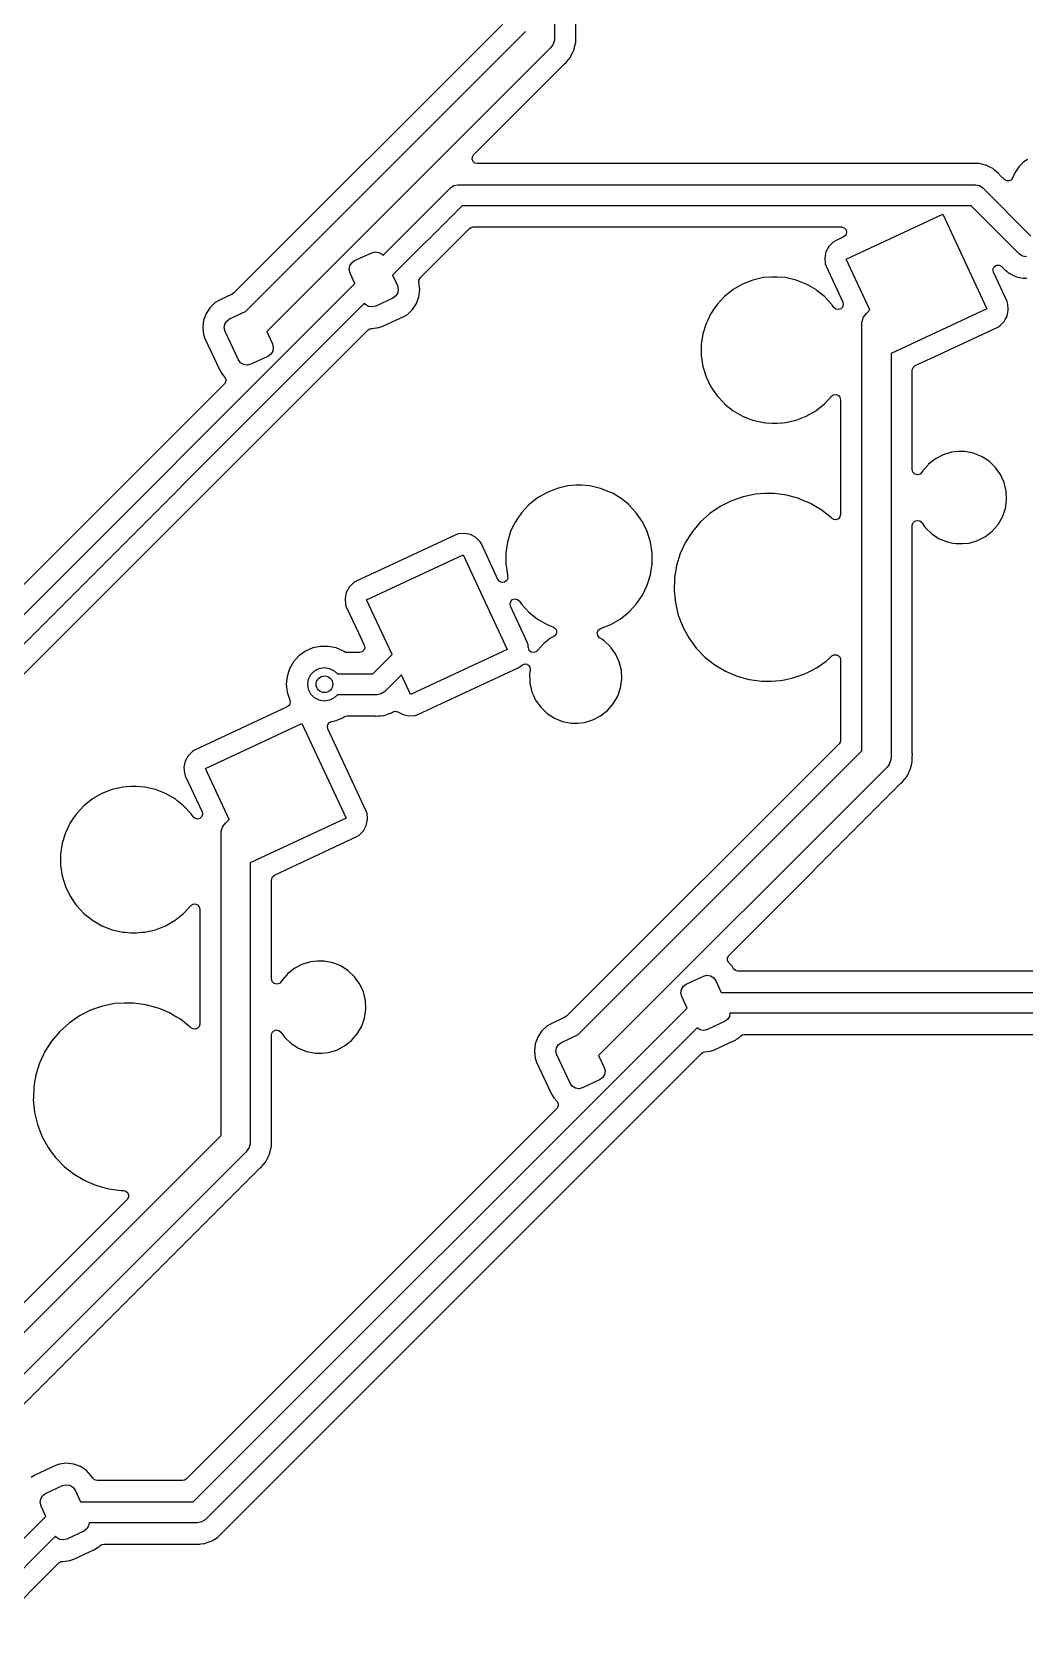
# Model space of a CAD drawing. Extents: x 15 to 269, y -160 to -43.
# Drawn here: x 196.79 to 220.54, y -119.83 to -81.28 of the extents above; entities that cross this region are included whole.
import ezdxf

# ---------------------------------------------------------------- set-up
doc = ezdxf.new("R2010")
doc.units = 0
doc.layers.add('BLACK', color=7, linetype='CONTINUOUS')

msp = doc.modelspace()

# ---------------------------------------------------------------- linework, layer by layer
at = {"layer": 'BLACK', "linetype": 'CONTINUOUS'}
for p, q in [((209.287, -71.7052), (209.287, -81.4133)), ((209.795, -81.3198), (209.795, -79.59)), ((208.042, -81.094), (201.606, -87.53)), ((201.887, -87.9684), (208.587, -81.2683)), ((209.797, -81.3431), (209.795, -81.3198)), ((209.795, -81.423), (209.797, -81.3432)), ((209.797, -81.3432), (209.797, -81.3431)), ((209.797, -81.3432), (209.797, -81.3432)), ((209.184, -81.6607), (202.398, -88.4474)), ((209.214, -81.6197), (209.184, -81.6607)), ((209.245, -81.5798), (209.214, -81.6197)), ((209.247, -81.5729), (209.245, -81.5798)), ((209.251, -81.567), (209.247, -81.5729)), ((209.266, -81.5186), (209.251, -81.567)), ((209.282, -81.4709), (209.266, -81.5186)), ((209.283, -81.4607), (209.282, -81.4709)), ((209.284, -81.4565), (209.283, -81.4607)), ((209.287, -81.4133), (209.284, -81.4493)), ((209.284, -81.4493), (209.284, -81.4565)), ((209.724, -81.7586), (209.747, -81.711)), ((209.747, -81.711), (209.755, -81.689)), ((209.747, -81.711), (209.747, -81.711)), ((209.747, -81.711), (209.747, -81.711)), ((209.755, -81.689), (209.772, -81.6108)), ((209.772, -81.6108), (209.773, -81.6076)), ((209.773, -81.6076), (209.792, -81.5298)), ((209.792, -81.5298), (209.795, -81.5067)), ((209.792, -81.5298), (209.792, -81.5298)), ((209.792, -81.5298), (209.792, -81.5298)), ((209.795, -81.4232), (209.795, -81.423)), ((209.795, -81.4266), (209.795, -81.4232)), ((209.795, -81.5067), (209.795, -81.4266)), ((207.888, -83.6761), (209.516, -82.0485)), ((209.516, -82.0485), (209.523, -82.0417)), ((209.523, -82.0417), (209.564, -82.0071)), ((209.564, -82.0071), (209.612, -81.9434)), ((209.612, -81.9434), (209.614, -81.9408)), ((209.614, -81.9408), (209.641, -81.9079)), ((209.641, -81.9079), (209.664, -81.8783)), ((209.664, -81.8783), (209.677, -81.8585)), ((209.664, -81.8783), (209.664, -81.8783)), ((209.664, -81.8783), (209.664, -81.8783)), ((209.677, -81.8585), (209.71, -81.7857)), ((209.677, -81.8585), (209.677, -81.8585)), ((209.677, -81.8585), (209.677, -81.8585)), ((209.71, -81.7857), (209.712, -81.7828)), ((209.712, -81.7828), (209.724, -81.7586)), ((207.349, -84.2149), (207.888, -83.6761)), ((207.314, -84.322), (207.319, -84.2642)), ((207.337, -84.3755), (207.314, -84.322)), ((207.319, -84.2642), (207.349, -84.2149)), ((207.381, -84.413), (207.337, -84.3755)), ((207.437, -84.4266), (207.381, -84.413)), ((219.342, -84.4266), (207.437, -84.4266)), ((219.346, -84.4265), (219.342, -84.4266)), ((219.422, -84.4243), (219.346, -84.4265)), ((219.423, -84.4243), (219.422, -84.4243)), ((219.443, -84.4263), (219.423, -84.4243)), ((219.517, -84.444), (219.443, -84.4263)), ((220.517, -84.3829), (220.392, -84.5005)), ((220.603, -84.3311), (220.517, -84.3829)), ((219.521, -84.4448), (219.517, -84.444)), ((219.596, -84.4604), (219.521, -84.4448)), ((219.615, -84.4669), (219.596, -84.4604)), ((219.684, -84.5015), (219.615, -84.4669)), ((219.687, -84.503), (219.684, -84.5015)), ((219.757, -84.5356), (219.687, -84.503)), ((219.774, -84.5463), (219.757, -84.5356)), ((219.775, -84.547), (219.774, -84.5463)), ((219.833, -84.5958), (219.775, -84.547)), ((219.775, -84.547), (219.775, -84.547)), ((219.836, -84.598), (219.833, -84.5958)), ((219.86, -84.6175), (219.836, -84.598)), ((219.864, -84.6215), (219.86, -84.6175)), ((219.872, -84.6288), (219.864, -84.6215)), ((219.911, -84.661), (219.872, -84.6288)), ((219.925, -84.6806), (219.911, -84.661)), ((219.937, -84.6942), (219.925, -84.6806)), ((220.05, -84.8076), (219.937, -84.6942)), ((220.103, -84.839), (220.05, -84.8076)), ((220.255, -84.7623), (220.22, -84.8132)), ((220.298, -84.6438), (220.255, -84.7623)), ((220.392, -84.5005), (220.298, -84.6438)), ((205.178, -86.6255), (206.795, -85.0083)), ((206.795, -85.0083), (206.876, -84.9541)), ((206.876, -84.9541), (206.972, -84.9351)), ((206.972, -84.9351), (219.355, -84.9351)), ((219.355, -84.9351), (219.451, -84.9541)), ((219.451, -84.9541), (219.532, -85.0083)), ((219.532, -85.0083), (220.684, -86.16)), ((220.165, -84.841), (220.103, -84.839)), ((220.22, -84.8132), (220.165, -84.841)), ((207.075, -85.4351), (205.411, -87.1)), ((219.252, -85.4351), (207.075, -85.4351)), ((220.403, -86.5868), (219.252, -85.4351)), ((207.25, -85.9799), (207.29, -85.953)), ((207.29, -85.953), (207.337, -85.9436)), ((207.337, -85.9436), (216.151, -85.9436)), ((216.151, -85.9436), (216.215, -85.9613)), ((216.215, -85.9613), (216.26, -86.0094)), ((216.264, -86.7127), (218.575, -85.6351)), ((218.575, -85.6351), (219.631, -87.9008)), ((206.074, -87.1556), (207.25, -85.9799)), ((215.953, -86.3039), (215.85, -86.4081)), ((216.005, -86.2724), (215.953, -86.3039)), ((216.104, -86.2262), (216.005, -86.2724)), ((216.203, -86.1799), (216.104, -86.2262)), ((216.253, -86.1369), (216.203, -86.1799)), ((216.274, -86.0741), (216.253, -86.1369)), ((216.26, -86.0094), (216.274, -86.0741)), ((204.502, -86.7488), (204.91, -86.5587)), ((204.91, -86.5587), (204.995, -86.5378)), ((204.995, -86.5378), (205.082, -86.5512)), ((205.082, -86.5512), (205.157, -86.5967)), ((205.157, -86.5967), (205.178, -86.6255)), ((215.781, -86.537), (215.751, -86.6802)), ((215.751, -86.6802), (215.763, -86.8259)), ((215.85, -86.4081), (215.781, -86.537)), ((216.831, -87.9286), (216.264, -86.7127)), ((220.462, -86.6259), (220.403, -86.5868)), ((220.403, -86.5868), (220.403, -86.5868)), ((220.484, -86.641), (220.462, -86.6259)), ((220.58, -86.66), (220.484, -86.641)), ((204.372, -86.9626), (204.386, -86.8758)), ((204.393, -87.0479), (204.372, -86.9626)), ((204.386, -86.8758), (204.431, -86.8008)), ((204.508, -87.295), (204.393, -87.0479)), ((204.431, -86.8008), (204.502, -86.7488)), ((205.411, -87.1), (205.526, -87.3472)), ((215.763, -86.8259), (215.782, -86.8836)), ((215.782, -86.8836), (216.184, -87.7452)), ((219.775, -86.9609), (219.802, -86.8979)), ((219.786, -87.0284), (219.775, -86.9609)), ((220.113, -87.73), (219.786, -87.0284)), ((219.802, -86.8979), (219.858, -86.8587)), ((219.858, -86.8587), (219.926, -86.8552)), ((219.926, -86.8552), (219.986, -86.8883)), ((219.986, -86.8883), (219.998, -86.9009)), ((219.998, -86.9009), (220.01, -86.9145)), ((220.01, -86.9145), (220.023, -86.9319)), ((220.023, -86.9319), (220.025, -86.9341)), ((220.025, -86.9341), (220.03, -86.9385)), ((220.03, -86.9385), (220.063, -86.9663)), ((220.063, -86.9663), (220.071, -86.9736)), ((220.071, -86.9736), (220.075, -86.9776)), ((220.075, -86.9776), (220.098, -86.9959)), ((220.098, -86.9959), (220.099, -86.997)), ((220.099, -86.997), (220.102, -86.9993)), ((220.102, -86.9993), (220.125, -87.0181)), ((220.125, -87.0181), (220.16, -87.048)), ((220.16, -87.048), (220.16, -87.048)), ((220.16, -87.048), (220.161, -87.0488)), ((220.161, -87.0488), (220.178, -87.0595)), ((220.178, -87.0595), (220.179, -87.06)), ((220.179, -87.06), (220.179, -87.06)), ((220.179, -87.06), (220.186, -87.0633)), ((220.186, -87.0633), (220.248, -87.092)), ((220.248, -87.092), (220.251, -87.0936)), ((220.251, -87.0936), (220.27, -87.103)), ((220.27, -87.103), (220.32, -87.1281)), ((192.661, -99.1421), (204.508, -87.295)), ((205.526, -87.3472), (205.547, -87.4325)), ((205.547, -87.4325), (205.533, -87.5193)), ((206.039, -87.2585), (206.043, -87.258)), ((206.04, -87.272), (206.039, -87.2585)), ((206.06, -87.4423), (206.04, -87.272)), ((206.04, -87.272), (206.04, -87.272)), ((206.04, -87.6126), (206.06, -87.4423)), ((206.041, -87.2156), (206.074, -87.1556)), ((206.043, -87.258), (206.041, -87.2156)), ((213.56, -87.4412), (213.355, -87.6048)), ((213.787, -87.31), (213.56, -87.4412)), ((214.031, -87.2142), (213.787, -87.31)), ((214.287, -87.1558), (214.031, -87.2142)), ((214.483, -87.1411), (214.287, -87.1558)), ((214.614, -87.1411), (214.483, -87.1411)), ((214.483, -87.1411), (214.483, -87.1411)), ((214.81, -87.1558), (214.614, -87.1411)), ((214.614, -87.1411), (214.614, -87.1411)), ((215.066, -87.2142), (214.81, -87.1558)), ((215.31, -87.31), (215.066, -87.2142)), ((215.371, -87.3452), (215.31, -87.31)), ((215.31, -87.31), (215.31, -87.31)), ((215.31, -87.31), (215.31, -87.31)), ((215.538, -87.4412), (215.371, -87.3452)), ((215.572, -87.4689), (215.538, -87.4412)), ((215.743, -87.6048), (215.572, -87.4689)), ((220.32, -87.1281), (220.339, -87.1347)), ((220.339, -87.1347), (220.34, -87.1349)), ((220.34, -87.1349), (220.34, -87.1349)), ((220.34, -87.1349), (220.414, -87.1503)), ((220.414, -87.1503), (220.418, -87.151)), ((220.418, -87.151), (220.491, -87.1685)), ((220.491, -87.1685), (220.492, -87.1688)), ((220.492, -87.1688), (220.512, -87.1708)), ((220.512, -87.1708), (220.513, -87.1708)), ((220.513, -87.1708), (220.589, -87.1686)), ((220.513, -87.1708), (220.513, -87.1708)), ((204.741, -87.7696), (192.942, -99.5688)), ((201.041, -87.8727), (200.946, -88.016)), ((201.165, -87.755), (201.041, -87.8727)), ((201.252, -87.7033), (201.165, -87.755)), ((201.571, -87.5547), (201.252, -87.7033)), ((201.606, -87.53), (201.571, -87.5547)), ((204.762, -87.7984), (204.741, -87.7696)), ((204.837, -87.8439), (204.762, -87.7984)), ((204.924, -87.8573), (204.837, -87.8439)), ((205.009, -87.8364), (204.924, -87.8573)), ((205.417, -87.6462), (205.009, -87.8364)), ((205.488, -87.5943), (205.417, -87.6462)), ((205.533, -87.5193), (205.488, -87.5943)), ((205.888, -87.917), (205.982, -87.7737)), ((205.982, -87.7737), (206.04, -87.6126)), ((213.176, -87.7971), (213.092, -87.9216)), ((213.355, -87.6048), (213.176, -87.7971)), ((215.921, -87.7971), (215.743, -87.6048)), ((215.743, -87.6048), (215.743, -87.6048)), ((215.743, -87.6048), (215.743, -87.6048)), ((215.931, -87.8112), (215.921, -87.7971)), ((215.921, -87.7971), (215.921, -87.7971)), ((215.921, -87.7971), (215.921, -87.7971)), ((215.969, -87.8674), (215.931, -87.8112)), ((216.015, -87.9078), (215.969, -87.8674)), ((216.177, -87.8631), (216.133, -87.9054)), ((216.195, -87.805), (216.177, -87.8631)), ((216.184, -87.7452), (216.195, -87.805)), ((220.132, -87.7877), (220.113, -87.73)), ((220.143, -87.917), (220.132, -87.7877)), ((200.888, -88.1771), (200.868, -88.3474)), ((200.946, -88.016), (200.888, -88.1771)), ((201.381, -88.3572), (201.395, -88.2704)), ((201.395, -88.2704), (201.44, -88.1954)), ((201.44, -88.1954), (201.511, -88.1435)), ((201.511, -88.1435), (201.887, -87.9684)), ((205.18, -88.3179), (205.487, -88.1747)), ((205.487, -88.1747), (205.676, -88.0864)), ((205.676, -88.0864), (205.693, -88.0765)), ((205.693, -88.0765), (205.763, -88.0347)), ((205.763, -88.0347), (205.888, -87.917)), ((212.915, -88.2503), (212.837, -88.501)), ((212.936, -88.2054), (212.915, -88.2503)), ((213.029, -88.0139), (212.936, -88.2054)), ((213.034, -88.0064), (213.029, -88.0139)), ((213.092, -87.9216), (213.034, -88.0064)), ((216.074, -87.9216), (216.015, -87.9078)), ((216.133, -87.9054), (216.074, -87.9216)), ((216.638, -88.2662), (216.641, -88.2302)), ((216.638, -98.4867), (216.638, -88.2662)), ((216.641, -88.2229), (216.642, -88.2187)), ((216.641, -88.2302), (216.641, -88.2229)), ((216.642, -88.2187), (216.643, -88.2086)), ((216.643, -88.2086), (216.659, -88.1609)), ((216.659, -88.1609), (216.674, -88.1125)), ((216.674, -88.1125), (216.678, -88.1065)), ((216.678, -88.1065), (216.68, -88.0996)), ((216.68, -88.0996), (216.711, -88.0598)), ((216.711, -88.0598), (216.741, -88.0187)), ((216.741, -88.0187), (216.831, -87.9286)), ((219.631, -87.9008), (217.338, -88.9702)), ((219.942, -88.3096), (220.045, -88.2054)), ((220.045, -88.2054), (220.071, -88.1561)), ((220.071, -88.1561), (220.114, -88.0765)), ((220.114, -88.0765), (220.144, -87.9334)), ((220.144, -87.9334), (220.143, -87.917)), ((193.31, -99.9193), (204.822, -88.4076)), ((200.868, -88.3474), (200.888, -88.5177)), ((200.888, -88.5177), (200.921, -88.6131)), ((200.921, -88.6131), (201.275, -89.3731)), ((201.402, -88.4425), (201.381, -88.3572)), ((201.719, -89.1222), (201.402, -88.4425)), ((202.398, -88.4474), (202.535, -88.7419)), ((204.822, -88.4076), (204.869, -88.3782)), ((204.869, -88.3782), (204.9, -88.3748)), ((204.9, -88.3727), (204.914, -88.371)), ((204.9, -88.3748), (204.9, -88.3727)), ((204.914, -88.371), (205.084, -88.3511)), ((204.914, -88.371), (204.914, -88.371)), ((205.084, -88.3511), (205.18, -88.3179)), ((212.837, -88.501), (212.798, -88.7604)), ((218.475, -89.0013), (219.89, -88.3411)), ((219.89, -88.3411), (219.942, -88.3096)), ((202.426, -89.0409), (202.018, -89.2311)), ((202.497, -88.989), (202.426, -89.0409)), ((202.542, -88.9139), (202.497, -88.989)), ((202.535, -88.7419), (202.556, -88.8271)), ((202.556, -88.8271), (202.542, -88.9139)), ((212.798, -88.7604), (212.798, -89.0228)), ((212.798, -89.0228), (212.837, -89.2822)), ((217.338, -88.9702), (217.338, -98.6316)), ((217.918, -89.2608), (218.475, -89.0013)), ((201.275, -89.3731), (201.279, -89.3814)), ((201.279, -89.3814), (201.284, -89.389)), ((201.284, -89.389), (201.331, -89.4681)), ((201.771, -89.193), (201.719, -89.1222)), ((201.846, -89.2386), (201.771, -89.193)), ((201.933, -89.2519), (201.846, -89.2386)), ((202.018, -89.2311), (201.933, -89.2519)), ((212.837, -89.2822), (212.915, -89.5329)), ((217.847, -89.3731), (217.866, -89.3065)), ((217.847, -90.42), (217.847, -89.3731)), ((217.866, -89.3065), (217.918, -89.2608)), ((201.384, -89.7001), (192.487, -98.5972)), ((201.331, -89.4681), (201.387, -89.5273)), ((201.416, -89.6457), (201.384, -89.7001)), ((201.387, -89.5273), (201.417, -89.5827)), ((201.417, -89.5827), (201.416, -89.6457)), ((212.915, -89.5329), (213.029, -89.7693)), ((213.029, -89.7693), (213.158, -89.9596)), ((213.158, -89.9596), (213.176, -89.9861)), ((213.176, -89.9861), (213.342, -90.1649)), ((213.342, -90.1649), (213.355, -90.1784)), ((213.355, -90.1784), (213.56, -90.342)), ((215.538, -90.342), (215.743, -90.1784)), ((215.743, -90.1784), (215.85, -90.0626)), ((215.85, -90.0626), (215.915, -89.9932)), ((215.915, -89.9932), (215.964, -89.9608)), ((215.964, -89.9608), (216.022, -89.9547)), ((216.022, -89.9547), (216.077, -89.9761)), ((216.077, -89.9761), (216.116, -90.0204)), ((216.116, -90.0204), (216.13, -90.0775)), ((216.13, -90.0775), (216.13, -92.8289)), ((213.56, -90.342), (213.787, -90.4732)), ((213.787, -90.4732), (213.919, -90.5249)), ((213.919, -90.5249), (214.006, -90.5589)), ((214.006, -90.5589), (214.031, -90.569)), ((214.031, -90.569), (214.287, -90.6274)), ((214.81, -90.6274), (215.066, -90.569)), ((215.066, -90.569), (215.31, -90.4732)), ((215.31, -90.4732), (215.538, -90.342)), ((217.847, -91.7505), (217.847, -90.42)), ((214.287, -90.6274), (214.343, -90.6316)), ((214.343, -90.6316), (214.483, -90.6421)), ((214.483, -90.6421), (214.483, -90.6421)), ((214.483, -90.6421), (214.614, -90.6421)), ((214.614, -90.6421), (214.737, -90.6329)), ((214.614, -90.6421), (214.614, -90.6421)), ((214.737, -90.6329), (214.81, -90.6274)), ((218.788, -91.3358), (218.587, -91.395)), ((218.865, -91.3285), (218.788, -91.3358)), ((218.945, -91.3208), (218.865, -91.3285)), ((219.103, -91.3208), (218.945, -91.3208)), ((219.309, -91.3606), (219.103, -91.3208)), ((219.103, -91.3208), (219.103, -91.3208)), ((219.343, -91.3742), (219.309, -91.3606)), ((219.309, -91.3606), (219.309, -91.3606)), ((219.309, -91.3606), (219.309, -91.3606)), ((217.863, -91.8125), (217.847, -91.7505)), ((218.223, -91.634), (218.097, -91.7804)), ((218.234, -91.6215), (218.223, -91.634)), ((218.238, -91.6182), (218.234, -91.6215)), ((218.4, -91.4914), (218.238, -91.6182)), ((218.587, -91.395), (218.4, -91.4914)), ((219.505, -91.4388), (219.343, -91.3742)), ((219.682, -91.5525), (219.505, -91.4388)), ((219.834, -91.6977), (219.682, -91.5525)), ((219.682, -91.5525), (219.682, -91.5525)), ((219.682, -91.5525), (219.682, -91.5525)), ((219.872, -91.7507), (219.834, -91.6977)), ((219.956, -91.869), (219.872, -91.7507)), ((209.802, -92.1268), (209.606, -92.1415)), ((209.933, -92.1268), (209.802, -92.1268)), ((209.802, -92.1268), (209.802, -92.1268)), ((210.129, -92.1415), (209.933, -92.1268)), ((209.933, -92.1268), (209.933, -92.1268)), ((217.909, -91.8579), (217.863, -91.8125)), ((217.971, -91.8745), (217.909, -91.8579)), ((218.033, -91.8579), (217.971, -91.8745)), ((218.078, -91.8125), (218.033, -91.8579)), ((218.097, -91.7804), (218.078, -91.8125)), ((220.043, -92.0603), (219.956, -91.869)), ((219.956, -91.869), (219.956, -91.869)), ((219.956, -91.869), (219.956, -91.869)), ((220.093, -92.2647), (220.043, -92.0603)), ((208.878, -92.4269), (208.673, -92.5905)), ((209.106, -92.2957), (208.878, -92.4269)), ((209.35, -92.1998), (209.106, -92.2957)), ((209.606, -92.1415), (209.35, -92.1998)), ((210.385, -92.1998), (210.129, -92.1415)), ((210.629, -92.2957), (210.385, -92.1998)), ((210.669, -92.3187), (210.629, -92.2957)), ((210.629, -92.2957), (210.629, -92.2957)), ((210.629, -92.2957), (210.629, -92.2957)), ((210.856, -92.4269), (210.669, -92.3187)), ((210.88, -92.4456), (210.856, -92.4269)), ((211.061, -92.5904), (210.88, -92.4456)), ((213.516, -92.4982), (213.247, -92.6337)), ((213.799, -92.3996), (213.516, -92.4982)), ((214.094, -92.3397), (213.799, -92.3996)), ((214.319, -92.3247), (214.094, -92.3397)), ((214.544, -92.3247), (214.319, -92.3247)), ((214.319, -92.3247), (214.319, -92.3247)), ((214.842, -92.3648), (214.544, -92.3247)), ((215.132, -92.4441), (214.842, -92.3648)), ((214.842, -92.3648), (214.842, -92.3648)), ((214.842, -92.3648), (214.842, -92.3648)), ((215.158, -92.4555), (215.132, -92.4441)), ((215.408, -92.5614), (215.158, -92.4555)), ((220.073, -92.683), (220.103, -92.4748)), ((220.103, -92.4748), (220.093, -92.2647)), ((208.495, -92.7828), (208.407, -92.9121)), ((208.673, -92.5905), (208.495, -92.7828)), ((211.061, -92.5905), (211.061, -92.5904)), ((211.24, -92.7828), (211.061, -92.5905)), ((211.061, -92.5905), (211.061, -92.5905)), ((211.387, -92.9995), (211.24, -92.7828)), ((211.24, -92.7828), (211.24, -92.7828)), ((211.24, -92.7828), (211.24, -92.7828)), ((213, -92.8038), (212.777, -93.0053)), ((213.247, -92.6337), (213, -92.8038)), ((215.531, -92.6344), (215.408, -92.5614)), ((215.667, -92.7146), (215.531, -92.6344)), ((215.903, -92.9008), (215.667, -92.7146)), ((215.916, -92.9151), (215.903, -92.9008)), ((215.903, -92.9008), (215.903, -92.9008)), ((215.903, -92.9008), (215.903, -92.9008)), ((216.116, -92.8856), (216.078, -92.9297)), ((216.13, -92.8289), (216.116, -92.8856)), ((219.899, -93.064), (220.004, -92.8818)), ((220.004, -92.8818), (220.073, -92.683)), ((206.983, -93.2892), (206.925, -93.3089)), ((207.128, -93.2777), (206.983, -93.2892)), ((207.272, -93.3076), (207.128, -93.2777)), ((208.233, -93.2359), (208.156, -93.4866)), ((208.347, -92.9996), (208.233, -93.2359)), ((208.348, -92.9977), (208.347, -92.9996)), ((208.407, -92.9121), (208.348, -92.9977)), ((211.501, -93.2359), (211.387, -92.9995)), ((211.579, -93.4866), (211.501, -93.2359)), ((212.583, -93.2348), (212.421, -93.4881)), ((212.777, -93.0053), (212.583, -93.2348)), ((215.966, -92.9463), (215.916, -92.9151)), ((216.024, -92.9516), (215.966, -92.9463)), ((216.078, -92.9297), (216.024, -92.9516)), ((217.847, -93.0923), (217.862, -93.0323)), ((217.847, -98.5382), (217.847, -93.0923)), ((217.862, -93.0323), (217.905, -92.9873)), ((217.905, -92.9873), (217.963, -92.9685)), ((217.963, -92.9685), (218.024, -92.9805)), ((218.024, -92.9805), (218.072, -93.0203)), ((218.072, -93.0203), (218.138, -93.1134)), ((218.138, -93.1134), (218.162, -93.1467)), ((218.162, -93.1467), (218.314, -93.2919)), ((218.314, -93.2919), (218.314, -93.2919)), ((218.314, -93.2919), (218.314, -93.2919)), ((218.314, -93.2919), (218.491, -93.4056)), ((219.596, -93.353), (219.761, -93.2229)), ((219.761, -93.2229), (219.899, -93.064)), ((206.925, -93.3089), (204.526, -94.4277)), ((207.4, -93.3767), (207.272, -93.3076)), ((207.272, -93.3076), (207.272, -93.3076)), ((207.272, -93.3076), (207.272, -93.3076)), ((207.505, -93.4792), (207.4, -93.3767)), ((207.536, -93.5314), (207.505, -93.4792)), ((207.932, -94.3801), (207.536, -93.5314)), ((208.156, -93.4866), (208.117, -93.7461)), ((211.618, -93.7461), (211.579, -93.4866)), ((212.421, -93.4881), (212.295, -93.7606)), ((218.491, -93.4056), (218.491, -93.4056)), ((218.491, -93.4056), (218.686, -93.4838)), ((218.686, -93.4838), (218.815, -93.5086)), ((218.815, -93.5086), (218.893, -93.5236)), ((218.893, -93.5236), (218.893, -93.5236)), ((218.893, -93.5236), (219.05, -93.5236)), ((219.05, -93.5236), (219.207, -93.5086)), ((219.05, -93.5236), (219.05, -93.5236)), ((219.207, -93.5086), (219.409, -93.4494)), ((219.409, -93.4494), (219.596, -93.353)), ((204.785, -94.868), (207.096, -93.7903)), ((207.096, -93.7903), (208.152, -96.0561)), ((208.117, -93.7461), (208.117, -94.0084)), ((208.117, -94.0084), (208.156, -94.2679)), ((211.579, -94.2679), (211.618, -94.0084)), ((211.618, -94.0084), (211.618, -93.7461)), ((212.206, -94.0476), (212.156, -94.3439)), ((212.295, -93.7606), (212.206, -94.0476)), ((204.526, -94.4277), (204.474, -94.4592)), ((207.933, -94.3815), (207.932, -94.3801)), ((207.972, -94.429), (207.933, -94.3815)), ((208.029, -94.452), (207.972, -94.429)), ((208.09, -94.4448), (208.029, -94.452)), ((208.14, -94.4092), (208.09, -94.4448)), ((208.166, -94.3539), (208.14, -94.4092)), ((208.156, -94.2679), (208.163, -94.2926)), ((208.163, -94.2926), (208.166, -94.3539)), ((211.501, -94.5186), (211.579, -94.2679)), ((212.155, -94.3707), (212.146, -94.6417)), ((212.156, -94.3439), (212.155, -94.3707)), ((204.302, -94.6923), (204.272, -94.8354)), ((204.272, -94.8354), (204.284, -94.9812)), ((204.371, -94.5634), (204.302, -94.6923)), ((204.474, -94.4592), (204.371, -94.5634)), ((211.24, -94.9717), (211.387, -94.755)), ((211.387, -94.755), (211.501, -94.5186)), ((212.146, -94.6417), (212.146, -94.6443)), ((212.146, -94.6443), (212.176, -94.9432)), ((204.284, -94.9812), (204.303, -95.0388)), ((204.303, -95.0388), (204.591, -95.6564)), ((205.397, -96.1804), (204.785, -94.868)), ((208.221, -94.9638), (208.239, -94.9057)), ((208.232, -95.0237), (208.221, -94.9638)), ((208.634, -95.8853), (208.232, -95.0237)), ((208.239, -94.9057), (208.283, -94.8635)), ((208.283, -94.8635), (208.342, -94.8473)), ((208.342, -94.8473), (208.401, -94.861)), ((208.401, -94.861), (208.447, -94.9014)), ((208.447, -94.9014), (208.495, -94.9717)), ((208.495, -94.9717), (208.669, -95.1598)), ((208.669, -95.1598), (208.673, -95.1641)), ((208.673, -95.1641), (208.878, -95.3276)), ((210.856, -95.3276), (211.061, -95.1641)), ((211.061, -95.1641), (211.168, -95.049)), ((211.168, -95.049), (211.24, -94.9717)), ((211.24, -94.9717), (211.24, -94.9717)), ((211.24, -94.9717), (211.24, -94.9717)), ((212.176, -94.9432), (212.245, -95.2355)), ((208.878, -95.3276), (209.106, -95.4588)), ((209.106, -95.4588), (209.259, -95.519)), ((209.259, -95.519), (209.305, -95.5509)), ((209.305, -95.5509), (209.333, -95.6001)), ((209.333, -95.6001), (209.336, -95.6564)), ((210.306, -95.6582), (210.33, -95.5956)), ((210.33, -95.5956), (210.384, -95.555)), ((210.384, -95.555), (210.385, -95.5547)), ((210.385, -95.5547), (210.629, -95.4588)), ((210.385, -95.5547), (210.385, -95.5547)), ((210.629, -95.4588), (210.856, -95.3276)), ((212.245, -95.2355), (212.353, -95.516)), ((212.353, -95.516), (212.498, -95.7795)), ((203.685, -95.9815), (203.498, -96.0212)), ((203.875, -95.9815), (203.685, -95.9815)), ((203.685, -95.9815), (203.685, -95.9815)), ((204.062, -96.0212), (203.875, -95.9815)), ((203.875, -95.9815), (203.875, -95.9815)), ((204.591, -95.6564), (204.73, -95.9535)), ((204.73, -95.9535), (204.731, -95.9551)), ((204.731, -95.9551), (204.742, -96.0156)), ((208.654, -95.9429), (208.634, -95.8853)), ((208.657, -95.9922), (208.654, -95.9429)), ((208.66, -96.0184), (208.657, -95.9922)), ((209.026, -95.9153), (208.889, -96.0741)), ((209.033, -95.9102), (209.026, -95.9153)), ((209.192, -95.7852), (209.033, -95.9102)), ((209.27, -95.7446), (209.192, -95.7852)), ((209.313, -95.7081), (209.27, -95.7446)), ((209.336, -95.6564), (209.313, -95.7081)), ((210.318, -95.7244), (210.306, -95.6582)), ((210.362, -95.7747), (210.318, -95.7244)), ((210.433, -95.8205), (210.362, -95.7747)), ((210.474, -95.8463), (210.433, -95.8205)), ((210.626, -95.9915), (210.474, -95.8463)), ((210.636, -96.0058), (210.626, -95.9915)), ((212.498, -95.7795), (212.635, -95.9657)), ((212.635, -95.9657), (212.676, -96.0214)), ((203.041, -96.3531), (202.945, -96.5184)), ((203.169, -96.2111), (203.041, -96.3531)), ((203.323, -96.0989), (203.169, -96.2111)), ((203.498, -96.0212), (203.323, -96.0989)), ((204.237, -96.0989), (204.062, -96.0212)), ((204.249, -96.1078), (204.237, -96.0989)), ((204.284, -96.1254), (204.249, -96.1078)), ((204.322, -96.1315), (204.284, -96.1254)), ((204.618, -96.1315), (204.322, -96.1315)), ((204.678, -96.1162), (204.618, -96.1315)), ((204.723, -96.0741), (204.678, -96.1162)), ((204.742, -96.0156), (204.723, -96.0741)), ((204.937, -96.64), (205.397, -96.1804)), ((208.152, -96.0561), (205.841, -97.1338)), ((208.68, -96.0773), (208.66, -96.0184)), ((208.726, -96.1188), (208.68, -96.0773)), ((208.787, -96.1325), (208.726, -96.1188)), ((208.847, -96.115), (208.787, -96.1325)), ((208.879, -96.082), (208.847, -96.115)), ((208.881, -96.0832), (208.879, -96.082)), ((208.889, -96.0741), (208.881, -96.0832)), ((210.748, -96.1628), (210.636, -96.0058)), ((210.835, -96.3541), (210.748, -96.1628)), ((210.748, -96.1628), (210.748, -96.1628)), ((210.748, -96.1628), (210.748, -96.1628)), ((210.885, -96.5585), (210.835, -96.3541)), ((212.676, -96.0214), (212.885, -96.2374)), ((212.885, -96.2374), (213.121, -96.4236)), ((215.569, -96.4849), (215.788, -96.3344)), ((215.788, -96.3344), (215.867, -96.2624)), ((215.867, -96.2624), (215.922, -96.2127)), ((215.922, -96.2127), (215.972, -96.1853)), ((215.972, -96.1853), (216.029, -96.1828)), ((216.029, -96.1828), (216.08, -96.2058)), ((216.08, -96.2058), (216.117, -96.2495)), ((216.117, -96.2495), (216.13, -96.3047)), ((216.13, -96.3047), (216.13, -98.2247)), ((202.886, -96.7001), (202.866, -96.89)), ((202.945, -96.5184), (202.886, -96.7001)), ((203.4, -96.7664), (203.456, -96.6549)), ((203.456, -96.6549), (203.545, -96.5664)), ((203.545, -96.5664), (203.656, -96.5096)), ((203.656, -96.5096), (203.78, -96.49)), ((203.78, -96.49), (203.904, -96.5096)), ((203.904, -96.5096), (204.015, -96.5664)), ((204.015, -96.5664), (204.089, -96.64)), ((204.089, -96.64), (204.937, -96.64)), ((205.622, -96.6626), (205.217, -97.0668)), ((205.841, -97.1338), (205.622, -96.6626)), ((206.012, -97.6152), (208.411, -96.4964)), ((208.411, -96.4964), (208.464, -96.4649)), ((208.464, -96.4649), (208.491, -96.4371)), ((208.491, -96.4371), (208.544, -96.4053)), ((208.544, -96.4053), (208.605, -96.4028)), ((208.605, -96.4028), (208.66, -96.4301)), ((208.66, -96.4301), (208.695, -96.4806)), ((208.686, -96.6511), (208.685, -96.6634)), ((208.685, -96.6634), (208.691, -96.7931)), ((208.702, -96.5417), (208.686, -96.6511)), ((208.695, -96.4806), (208.702, -96.5417)), ((210.895, -96.7686), (210.885, -96.5585)), ((213.121, -96.4236), (213.379, -96.5768)), ((213.379, -96.5768), (213.656, -96.6941)), ((213.656, -96.6941), (213.656, -96.6941)), ((213.656, -96.6941), (213.656, -96.6941)), ((213.656, -96.6941), (213.678, -96.7001)), ((213.678, -96.7001), (213.946, -96.7734)), ((214.787, -96.7794), (214.988, -96.7386)), ((214.988, -96.7386), (215.272, -96.64)), ((215.272, -96.64), (215.453, -96.5484)), ((215.453, -96.5484), (215.54, -96.5045)), ((215.54, -96.5045), (215.569, -96.4849)), ((202.866, -96.89), (202.886, -97.0799)), ((202.886, -97.0799), (202.95, -97.274)), ((203.38, -96.89), (203.4, -96.7664)), ((203.4, -97.0136), (203.38, -96.89)), ((203.456, -97.1251), (203.4, -97.0136)), ((203.545, -97.2136), (203.456, -97.1251)), ((204.089, -97.14), (204.015, -97.2136)), ((205.041, -97.14), (204.089, -97.14)), ((205.136, -97.121), (205.041, -97.14)), ((205.217, -97.0668), (205.136, -97.121)), ((208.691, -96.7931), (208.695, -96.8735)), ((208.695, -96.8735), (208.707, -96.9263)), ((208.707, -96.9263), (208.744, -97.0779)), ((208.744, -97.0779), (208.773, -97.1408)), ((208.773, -97.1408), (208.832, -97.2692)), ((210.796, -97.1756), (210.865, -96.9768)), ((210.865, -96.9768), (210.895, -96.7686)), ((213.946, -96.7734), (214.243, -96.8135)), ((214.243, -96.8135), (214.469, -96.8135)), ((214.469, -96.8135), (214.694, -96.7985)), ((214.469, -96.8135), (214.469, -96.8135)), ((214.694, -96.7985), (214.787, -96.7794)), ((202.889, -97.4331), (200.672, -98.467)), ((202.94, -97.3889), (202.889, -97.4331)), ((202.96, -97.3243), (202.94, -97.3889)), ((202.95, -97.274), (202.948, -97.2745)), ((202.948, -97.2745), (202.96, -97.3243)), ((203.656, -97.2704), (203.545, -97.2136)), ((203.78, -97.29), (203.656, -97.2704)), ((203.904, -97.2704), (203.78, -97.29)), ((204.015, -97.2136), (203.904, -97.2704)), ((205.411, -97.554), (205.474, -97.5337)), ((205.474, -97.5337), (205.538, -97.5483)), ((208.832, -97.2692), (208.926, -97.4014)), ((208.926, -97.4014), (208.954, -97.4405)), ((208.954, -97.4405), (209.106, -97.5857)), ((210.388, -97.6468), (210.553, -97.5167)), ((210.553, -97.5167), (210.691, -97.3578)), ((210.691, -97.3578), (210.796, -97.1756)), ((200.931, -98.9073), (203.242, -97.8296)), ((203.242, -97.8296), (204.298, -100.095)), ((203.851, -97.9026), (203.864, -97.8489)), ((203.862, -97.9566), (203.851, -97.9026)), ((203.864, -97.8489), (203.899, -97.8062)), ((203.899, -97.8062), (203.949, -97.7829)), ((203.949, -97.7829), (204.062, -97.7588)), ((204.062, -97.7588), (204.237, -97.6811)), ((204.062, -97.7588), (204.062, -97.7588)), ((204.062, -97.7588), (204.062, -97.7588)), ((204.237, -97.6811), (204.248, -97.6733)), ((204.248, -97.6733), (204.249, -97.6722)), ((204.249, -97.6722), (204.284, -97.6546)), ((204.284, -97.6546), (204.322, -97.6485)), ((204.322, -97.6485), (204.976, -97.6485)), ((204.976, -97.6485), (204.994, -97.6498)), ((204.994, -97.6498), (204.998, -97.6503)), ((204.998, -97.6503), (205.018, -97.6533)), ((205.018, -97.6533), (205.068, -97.649)), ((205.068, -97.649), (205.079, -97.6485)), ((205.079, -97.6485), (205.085, -97.6485)), ((205.085, -97.6485), (205.116, -97.6449)), ((205.085, -97.6485), (205.085, -97.6485)), ((205.116, -97.6449), (205.12, -97.6445)), ((205.12, -97.6445), (205.195, -97.6379)), ((205.195, -97.6379), (205.196, -97.6378)), ((205.195, -97.6379), (205.195, -97.6379)), ((205.196, -97.6378), (205.216, -97.6335)), ((205.216, -97.6335), (205.217, -97.6331)), ((205.217, -97.6331), (205.288, -97.6071)), ((205.217, -97.6331), (205.217, -97.6331)), ((205.288, -97.6071), (205.291, -97.606)), ((205.291, -97.606), (205.363, -97.5821)), ((205.363, -97.5821), (205.365, -97.5817)), ((205.363, -97.5821), (205.363, -97.5821)), ((205.365, -97.5817), (205.382, -97.5731)), ((205.382, -97.5731), (205.383, -97.5724)), ((205.383, -97.5724), (205.411, -97.554)), ((205.383, -97.5724), (205.383, -97.5724)), ((205.538, -97.5483), (205.666, -97.6165)), ((205.666, -97.6165), (205.72, -97.6279)), ((205.72, -97.6279), (205.809, -97.6465)), ((205.809, -97.6465), (205.954, -97.6349)), ((205.809, -97.6465), (205.809, -97.6465)), ((205.809, -97.6465), (205.809, -97.6465)), ((205.954, -97.6349), (206.012, -97.6152)), ((209.106, -97.5857), (209.106, -97.5857)), ((209.106, -97.5857), (209.106, -97.5857)), ((209.106, -97.5857), (209.283, -97.6994)), ((209.283, -97.6994), (209.283, -97.6994)), ((209.283, -97.6994), (209.478, -97.7776)), ((209.478, -97.7776), (209.607, -97.8024)), ((209.607, -97.8024), (209.685, -97.8174)), ((209.685, -97.8174), (209.685, -97.8174)), ((209.685, -97.8174), (209.842, -97.8174)), ((209.842, -97.8174), (209.999, -97.8024)), ((209.842, -97.8174), (209.842, -97.8174)), ((209.999, -97.8024), (210.201, -97.7432)), ((210.201, -97.7432), (210.388, -97.6468)), ((204.78, -99.9245), (203.862, -97.9566)), ((216.12, -98.2721), (216.093, -98.3124)), ((216.13, -98.2247), (216.12, -98.2721)), ((200.517, -98.6027), (200.448, -98.7316)), ((200.62, -98.4985), (200.517, -98.6027)), ((200.672, -98.467), (200.62, -98.4985)), ((216.093, -98.3124), (209.57, -104.836)), ((209.851, -105.274), (216.638, -98.4867)), ((217.333, -98.6892), (217.317, -98.737)), ((217.334, -98.6791), (217.333, -98.6892)), ((217.335, -98.6749), (217.334, -98.6791)), ((217.338, -98.6316), (217.335, -98.6677)), ((217.335, -98.6677), (217.335, -98.6749)), ((217.849, -98.5615), (217.847, -98.5382)), ((217.847, -98.6331), (217.849, -98.5616)), ((217.847, -98.6416), (217.847, -98.6331)), ((217.847, -98.6449), (217.847, -98.6416)), ((217.847, -98.725), (217.847, -98.6449)), ((217.849, -98.5616), (217.849, -98.5615)), ((217.849, -98.5616), (217.849, -98.5616)), ((200.448, -98.7316), (200.418, -98.8747)), ((200.418, -98.8747), (200.43, -99.0204)), ((200.43, -99.0204), (200.449, -99.0781)), ((201.498, -100.123), (200.931, -98.9073)), ((217.236, -98.8791), (210.339, -105.776)), ((217.265, -98.8381), (217.236, -98.8791)), ((217.296, -98.7982), (217.265, -98.8381)), ((217.298, -98.7913), (217.296, -98.7982)), ((217.303, -98.7854), (217.298, -98.7913)), ((217.317, -98.737), (217.303, -98.7854)), ((217.716, -99.0967), (217.728, -99.0769)), ((217.728, -99.0769), (217.762, -99.0041)), ((217.728, -99.0769), (217.728, -99.0769)), ((217.728, -99.0769), (217.728, -99.0769)), ((217.762, -99.0041), (217.763, -99.0012)), ((217.763, -99.0012), (217.767, -98.9941)), ((217.767, -98.9941), (217.799, -98.9294)), ((217.799, -98.9294), (217.806, -98.9074)), ((217.799, -98.9294), (217.799, -98.9294)), ((217.799, -98.9294), (217.799, -98.9294)), ((217.806, -98.9074), (217.824, -98.8292)), ((217.824, -98.8259), (217.844, -98.7482)), ((217.824, -98.8292), (217.824, -98.8259)), ((217.844, -98.7482), (217.847, -98.725)), ((217.844, -98.7482), (217.844, -98.7482)), ((217.844, -98.7482), (217.844, -98.7482)), ((198.698, -99.4087), (198.454, -99.5046)), ((198.954, -99.3503), (198.698, -99.4087)), ((199.15, -99.3356), (198.954, -99.3503)), ((199.281, -99.3356), (199.15, -99.3356)), ((199.15, -99.3356), (199.15, -99.3356)), ((199.478, -99.3503), (199.281, -99.3356)), ((199.281, -99.3356), (199.281, -99.3356)), ((199.733, -99.4087), (199.478, -99.3503)), ((199.978, -99.5046), (199.733, -99.4087)), ((200.449, -99.0781), (200.851, -99.9397)), ((213.454, -103.38), (217.567, -99.2669)), ((217.567, -99.2669), (217.574, -99.2601)), ((217.574, -99.2601), (217.615, -99.2255)), ((217.615, -99.2255), (217.663, -99.1617)), ((217.663, -99.1617), (217.666, -99.1592)), ((217.666, -99.1592), (217.716, -99.0967)), ((217.716, -99.0967), (217.716, -99.0967)), ((217.716, -99.0967), (217.716, -99.0967)), ((198.022, -99.7993), (197.843, -99.9916)), ((198.227, -99.6357), (198.022, -99.7993)), ((198.454, -99.5046), (198.227, -99.6357)), ((200.205, -99.6357), (199.978, -99.5046)), ((200.245, -99.6681), (200.205, -99.6357)), ((200.41, -99.7993), (200.245, -99.6681)), ((200.588, -99.9916), (200.41, -99.7993)), ((200.41, -99.7993), (200.41, -99.7993)), ((200.41, -99.7993), (200.41, -99.7993)), ((197.696, -100.208), (197.582, -100.445)), ((197.777, -100.09), (197.696, -100.208)), ((197.843, -99.9916), (197.777, -100.09)), ((200.619, -100.037), (200.588, -99.9916)), ((200.588, -99.9916), (200.588, -99.9916)), ((200.588, -99.9916), (200.588, -99.9916)), ((200.636, -100.062), (200.619, -100.037)), ((200.682, -100.102), (200.636, -100.062)), ((200.741, -100.116), (200.682, -100.102)), ((200.8, -100.1), (200.741, -100.116)), ((200.844, -100.058), (200.8, -100.1)), ((200.862, -99.9996), (200.844, -100.058)), ((200.851, -99.9397), (200.862, -99.9996)), ((201.378, -100.254), (201.408, -100.213)), ((201.408, -100.213), (201.498, -100.123)), ((204.298, -100.095), (202.005, -101.165)), ((204.799, -99.9822), (204.78, -99.9245)), ((204.781, -100.271), (204.811, -100.128)), ((204.81, -100.109), (204.799, -99.9822)), ((204.811, -100.128), (204.81, -100.109)), ((197.582, -100.445), (197.504, -100.696)), ((201.305, -100.461), (201.308, -100.425)), ((201.305, -107.693), (201.305, -100.461)), ((201.308, -100.417), (201.309, -100.413)), ((201.308, -100.425), (201.308, -100.417)), ((201.309, -100.413), (201.31, -100.403)), ((201.31, -100.403), (201.326, -100.355)), ((201.326, -100.355), (201.341, -100.307)), ((201.341, -100.307), (201.345, -100.301)), ((201.345, -100.301), (201.347, -100.294)), ((201.347, -100.294), (201.378, -100.254)), ((203.13, -101.201), (204.557, -100.536)), ((204.557, -100.536), (204.609, -100.504)), ((204.609, -100.504), (204.712, -100.4)), ((204.712, -100.4), (204.73, -100.367)), ((204.73, -100.367), (204.781, -100.271)), ((197.504, -100.696), (197.465, -100.955)), ((197.465, -100.955), (197.465, -101.217)), ((197.465, -101.217), (197.504, -101.477)), ((202.005, -101.165), (202.005, -107.838)), ((202.585, -101.455), (203.13, -101.201)), ((197.504, -101.477), (197.582, -101.727)), ((197.582, -101.727), (197.696, -101.964)), ((202.514, -101.568), (202.533, -101.501)), ((202.514, -103.945), (202.514, -101.568)), ((202.533, -101.501), (202.585, -101.455)), ((197.696, -101.964), (197.826, -102.155)), ((197.826, -102.155), (197.843, -102.181)), ((200.582, -102.188), (200.631, -102.155)), ((200.631, -102.155), (200.689, -102.149)), ((200.689, -102.149), (200.744, -102.171)), ((197.843, -102.181), (198.022, -102.373)), ((198.022, -102.373), (198.022, -102.373)), ((198.022, -102.373), (198.227, -102.537)), ((198.227, -102.537), (198.454, -102.668)), ((199.978, -102.668), (200.205, -102.537)), ((200.205, -102.537), (200.41, -102.373)), ((200.41, -102.373), (200.518, -102.256)), ((200.518, -102.256), (200.582, -102.188)), ((200.744, -102.171), (200.783, -102.215)), ((200.783, -102.215), (200.797, -102.272)), ((200.797, -102.272), (200.797, -105.023)), ((198.454, -102.668), (198.698, -102.764)), ((198.698, -102.764), (198.954, -102.822)), ((198.954, -102.822), (199.01, -102.826)), ((199.01, -102.826), (199.15, -102.837)), ((199.15, -102.837), (199.15, -102.837)), ((199.15, -102.837), (199.281, -102.837)), ((199.281, -102.837), (199.404, -102.827)), ((199.281, -102.837), (199.281, -102.837)), ((199.404, -102.827), (199.478, -102.822)), ((199.478, -102.822), (199.733, -102.764)), ((199.733, -102.764), (199.978, -102.668)), ((203.067, -103.686), (202.901, -103.816)), ((203.254, -103.59), (203.067, -103.686)), ((203.455, -103.53), (203.254, -103.59)), ((203.525, -103.524), (203.455, -103.53)), ((203.612, -103.515), (203.525, -103.524)), ((203.77, -103.515), (203.612, -103.515)), ((203.977, -103.555), (203.77, -103.515)), ((203.77, -103.515), (203.77, -103.515)), ((204.025, -103.575), (203.977, -103.555)), ((203.977, -103.555), (203.977, -103.555)), ((203.977, -103.555), (203.977, -103.555)), ((204.172, -103.633), (204.025, -103.575)), ((204.349, -103.747), (204.172, -103.633)), ((213.421, -103.497), (213.422, -103.434)), ((213.451, -103.553), (213.421, -103.497)), ((213.422, -103.434), (213.454, -103.38)), ((213.513, -103.617), (213.451, -103.553)), ((213.534, -103.64), (213.513, -103.617)), ((213.568, -103.697), (213.534, -103.64)), ((213.613, -103.741), (213.568, -103.697)), ((202.53, -104.007), (202.514, -103.945)), ((202.576, -104.052), (202.53, -104.007)), ((202.638, -104.069), (202.576, -104.052)), ((202.7, -104.052), (202.638, -104.069)), ((202.745, -104.007), (202.7, -104.052)), ((202.764, -103.975), (202.745, -104.007)), ((202.877, -103.844), (202.764, -103.975)), ((202.901, -103.816), (202.877, -103.844)), ((202.901, -103.816), (202.901, -103.816)), ((204.501, -103.892), (204.349, -103.747)), ((204.349, -103.747), (204.349, -103.747)), ((204.349, -103.747), (204.349, -103.747)), ((204.541, -103.948), (204.501, -103.892)), ((204.623, -104.064), (204.541, -103.948)), ((204.71, -104.255), (204.623, -104.064)), ((204.623, -104.064), (204.623, -104.064)), ((204.623, -104.064), (204.623, -104.064)), ((212.368, -104.119), (212.439, -104.067)), ((212.439, -104.067), (212.846, -103.877)), ((212.846, -103.877), (212.932, -103.856)), ((212.932, -103.856), (213.019, -103.87)), ((213.019, -103.87), (213.094, -103.915)), ((213.094, -103.915), (213.145, -103.986)), ((213.145, -103.986), (213.276, -104.266)), ((213.674, -103.757), (213.613, -103.741)), ((228.632, -103.757), (213.674, -103.757)), ((204.76, -104.459), (204.71, -104.255)), ((204.77, -104.669), (204.76, -104.459)), ((212.309, -104.281), (212.322, -104.194)), ((212.33, -104.366), (212.309, -104.281)), ((212.322, -104.194), (212.368, -104.119)), ((212.459, -104.643), (212.33, -104.366)), ((213.276, -104.266), (228.894, -104.266)), ((197.914, -104.828), (197.667, -104.998)), ((198.183, -104.693), (197.914, -104.828)), ((198.466, -104.594), (198.183, -104.693)), ((198.761, -104.534), (198.466, -104.594)), ((198.986, -104.519), (198.761, -104.534)), ((199.211, -104.519), (198.986, -104.519)), ((198.986, -104.519), (198.986, -104.519)), ((199.509, -104.559), (199.211, -104.519)), ((199.799, -104.639), (199.509, -104.559)), ((199.509, -104.559), (199.509, -104.559)), ((199.509, -104.559), (199.509, -104.559)), ((199.886, -104.676), (199.799, -104.639)), ((200.075, -104.756), (199.886, -104.676)), ((200.201, -104.831), (200.075, -104.756)), ((200.334, -104.909), (200.201, -104.831)), ((200.641, -116.46), (212.459, -104.643)), ((204.74, -104.878), (204.77, -104.669)), ((209.57, -104.836), (209.535, -104.86)), ((213.47, -104.838), (213.424, -104.913)), ((213.481, -104.766), (213.47, -104.838)), ((228.997, -104.766), (213.481, -104.766)), ((197.444, -105.2), (197.25, -105.429)), ((197.667, -104.998), (197.444, -105.2)), ((200.57, -105.095), (200.334, -104.909)), ((200.583, -105.11), (200.57, -105.095)), ((200.57, -105.095), (200.57, -105.095)), ((200.57, -105.095), (200.57, -105.095)), ((200.633, -105.141), (200.583, -105.11)), ((200.691, -105.146), (200.633, -105.141)), ((200.745, -105.124), (200.691, -105.146)), ((200.783, -105.08), (200.745, -105.124)), ((200.797, -105.023), (200.783, -105.08)), ((212.696, -105.113), (200.922, -116.887)), ((202.514, -105.287), (202.529, -105.227)), ((202.529, -105.227), (202.572, -105.182)), ((202.572, -105.182), (202.631, -105.163)), ((202.631, -105.163), (202.691, -105.175)), ((202.691, -105.175), (202.739, -105.215)), ((202.739, -105.215), (202.785, -105.279)), ((204.566, -105.258), (204.671, -105.076)), ((204.671, -105.076), (204.74, -104.878)), ((208.977, -105.191), (208.883, -105.334)), ((209.102, -105.073), (208.977, -105.191)), ((209.189, -105.022), (209.102, -105.073)), ((209.535, -104.86), (209.189, -105.022)), ((212.699, -105.117), (212.696, -105.113)), ((212.774, -105.162), (212.699, -105.117)), ((212.861, -105.176), (212.774, -105.162)), ((212.946, -105.155), (212.861, -105.176)), ((213.354, -104.965), (212.946, -105.155)), ((213.424, -104.913), (213.354, -104.965)), ((197.25, -105.429), (197.088, -105.683)), ((202.514, -107.744), (202.514, -105.287)), ((202.785, -105.279), (202.829, -105.341)), ((202.829, -105.341), (202.981, -105.486)), ((202.981, -105.486), (202.981, -105.486)), ((202.981, -105.486), (202.981, -105.486)), ((202.981, -105.486), (203.158, -105.6)), ((203.158, -105.6), (203.158, -105.6)), ((203.158, -105.6), (203.353, -105.678)), ((204.076, -105.644), (204.263, -105.547)), ((204.263, -105.547), (204.428, -105.417)), ((204.428, -105.417), (204.566, -105.258)), ((208.824, -105.496), (208.804, -105.666)), ((208.883, -105.334), (208.824, -105.496)), ((209.318, -105.676), (209.331, -105.589)), ((209.331, -105.589), (209.377, -105.514)), ((209.377, -105.514), (209.448, -105.462)), ((209.448, -105.462), (209.851, -105.274)), ((213.116, -105.636), (213.468, -105.472)), ((213.468, -105.472), (213.613, -105.405)), ((213.613, -105.405), (213.641, -105.388)), ((213.641, -105.388), (213.7, -105.353)), ((213.7, -105.353), (213.706, -105.347)), ((213.706, -105.347), (213.747, -105.308)), ((213.747, -105.308), (213.786, -105.283)), ((213.786, -105.283), (213.832, -105.274)), ((213.832, -105.274), (228.933, -105.274)), ((196.962, -105.955), (196.873, -106.242)), ((197.088, -105.683), (196.962, -105.955)), ((201.29, -117.238), (212.807, -105.721)), ((203.353, -105.678), (203.482, -105.703)), ((203.482, -105.703), (203.56, -105.718)), ((203.56, -105.718), (203.56, -105.718)), ((203.56, -105.718), (203.717, -105.718)), ((203.717, -105.718), (203.874, -105.703)), ((203.717, -105.718), (203.717, -105.718)), ((203.874, -105.703), (204.076, -105.644)), ((208.804, -105.666), (208.824, -105.836)), ((208.824, -105.836), (208.857, -105.932)), ((208.857, -105.932), (209.152, -106.563)), ((209.339, -105.761), (209.318, -105.676)), ((209.656, -106.441), (209.339, -105.761)), ((210.339, -105.776), (210.472, -106.06)), ((212.807, -105.721), (212.84, -105.698)), ((212.84, -105.698), (212.88, -105.686)), ((212.88, -105.686), (213.021, -105.669)), ((213.021, -105.669), (213.116, -105.636)), ((196.873, -106.242), (196.835, -106.462)), ((210.363, -106.359), (209.955, -106.549)), ((210.434, -106.307), (210.363, -106.359)), ((210.479, -106.232), (210.434, -106.307)), ((210.472, -106.06), (210.493, -106.146)), ((210.493, -106.146), (210.479, -106.232)), ((196.814, -106.787), (196.813, -106.839)), ((196.823, -106.538), (196.814, -106.787)), ((196.835, -106.462), (196.823, -106.538)), ((209.152, -106.563), (209.216, -106.7)), ((209.216, -106.7), (209.221, -106.709)), ((209.221, -106.709), (209.268, -106.787)), ((209.268, -106.787), (209.344, -106.868)), ((209.708, -106.511), (209.656, -106.441)), ((209.783, -106.557), (209.708, -106.511)), ((209.87, -106.57), (209.783, -106.557)), ((209.955, -106.549), (209.87, -106.57)), ((196.813, -106.839), (196.843, -107.138)), ((196.843, -107.138), (196.912, -107.43)), ((209.342, -107.041), (200.467, -115.916)), ((209.374, -106.986), (209.342, -107.041)), ((209.344, -106.868), (209.375, -106.923)), ((209.375, -106.923), (209.374, -106.986)), ((196.912, -107.43), (197.02, -107.71)), ((194.325, -114.673), (201.305, -107.693)), ((197.02, -107.71), (197.165, -107.974)), ((201.984, -107.943), (201.97, -107.991)), ((202, -107.895), (201.984, -107.943)), ((202.001, -107.885), (202, -107.895)), ((202.002, -107.881), (202.001, -107.885)), ((202.005, -107.838), (202.002, -107.874)), ((202.002, -107.874), (202.002, -107.881)), ((202.511, -107.954), (202.514, -107.931)), ((202.516, -107.767), (202.514, -107.744)), ((202.514, -107.824), (202.516, -107.768)), ((202.514, -107.848), (202.514, -107.824)), ((202.514, -107.851), (202.514, -107.848)), ((202.514, -107.931), (202.514, -107.851)), ((202.516, -107.768), (202.516, -107.767)), ((202.516, -107.768), (202.516, -107.768)), ((201.903, -108.085), (194.922, -115.065)), ((197.165, -107.974), (197.267, -108.113)), ((197.267, -108.113), (197.343, -108.216)), ((197.343, -108.216), (197.552, -108.432)), ((201.932, -108.044), (201.903, -108.085)), ((201.963, -108.004), (201.932, -108.044)), ((201.965, -107.997), (201.963, -108.004)), ((201.97, -107.991), (201.965, -107.997)), ((202.333, -108.365), (202.383, -108.303)), ((202.383, -108.303), (202.395, -108.283)), ((202.383, -108.303), (202.383, -108.303)), ((202.383, -108.303), (202.383, -108.303)), ((202.395, -108.283), (202.429, -108.21)), ((202.395, -108.283), (202.395, -108.283)), ((202.395, -108.283), (202.395, -108.283)), ((202.429, -108.21), (202.43, -108.207)), ((202.43, -108.207), (202.433, -108.2)), ((202.433, -108.2), (202.466, -108.135)), ((202.466, -108.135), (202.473, -108.113)), ((202.466, -108.135), (202.466, -108.135)), ((202.466, -108.135), (202.466, -108.135)), ((202.473, -108.113), (202.491, -108.035)), ((202.491, -108.032), (202.511, -107.954)), ((202.491, -108.035), (202.491, -108.032)), ((202.511, -107.954), (202.511, -107.954)), ((202.511, -107.954), (202.511, -107.954)), ((196.549, -114.158), (202.234, -108.473)), ((197.552, -108.432), (197.788, -108.618)), ((197.788, -108.618), (198.046, -108.771)), ((202.234, -108.473), (202.241, -108.466)), ((202.241, -108.466), (202.282, -108.431)), ((202.282, -108.431), (202.331, -108.368)), ((202.331, -108.368), (202.333, -108.365)), ((198.046, -108.771), (198.323, -108.889)), ((198.323, -108.889), (198.323, -108.889)), ((198.323, -108.889), (198.323, -108.889)), ((198.323, -108.889), (198.33, -108.89)), ((198.33, -108.89), (198.613, -108.968)), ((198.613, -108.968), (198.911, -109.008)), ((198.911, -109.008), (198.911, -109.008)), ((198.911, -109.008), (198.971, -109.008)), ((198.971, -109.008), (199.028, -109.022)), ((199.028, -109.022), (199.072, -109.059)), ((199.072, -109.059), (199.094, -109.113)), ((199.059, -109.22), (193.994, -114.285)), ((199.089, -109.17), (199.059, -109.22)), ((199.094, -109.113), (199.089, -109.17)), ((197.343, -115.59), (196.846, -115.822)), ((197.438, -115.557), (197.343, -115.59)), ((197.609, -115.537), (197.438, -115.557)), ((197.665, -115.544), (197.609, -115.537)), ((197.609, -115.537), (197.609, -115.537)), ((197.779, -115.557), (197.665, -115.544)), ((197.94, -115.616), (197.779, -115.557)), ((198.083, -115.71), (197.94, -115.616)), ((196.846, -115.822), (196.76, -115.873)), ((198.201, -115.835), (198.083, -115.71)), ((198.235, -115.892), (198.201, -115.835)), ((198.28, -115.936), (198.235, -115.892)), ((198.341, -115.952), (198.28, -115.936)), ((200.379, -115.952), (198.341, -115.952)), ((200.427, -115.943), (200.379, -115.952)), ((200.467, -115.916), (200.427, -115.943)), ((196.976, -116.476), (196.989, -116.389)), ((196.989, -116.389), (197.035, -116.314)), ((197.035, -116.314), (197.106, -116.262)), ((197.106, -116.262), (197.514, -116.072)), ((197.514, -116.072), (197.599, -116.051)), ((197.599, -116.051), (197.686, -116.064)), ((197.686, -116.064), (197.761, -116.11)), ((197.761, -116.11), (197.813, -116.18)), ((197.813, -116.18), (197.943, -116.46)), ((186.009, -127.911), (197.112, -116.808)), ((196.997, -116.561), (196.976, -116.476)), ((197.112, -116.808), (196.997, -116.561)), ((197.943, -116.46), (200.641, -116.46)), ((198.021, -117.159), (197.613, -117.349)), ((198.091, -117.107), (198.021, -117.159)), ((198.137, -117.032), (198.091, -117.107)), ((198.148, -116.96), (198.137, -117.032)), ((200.745, -116.96), (198.148, -116.96)), ((200.841, -116.941), (200.745, -116.96)), ((200.922, -116.887), (200.841, -116.941)), ((197.345, -117.283), (186.289, -128.338)), ((197.366, -117.311), (197.345, -117.283)), ((197.441, -117.357), (197.366, -117.311)), ((197.528, -117.37), (197.441, -117.357)), ((197.613, -117.349), (197.528, -117.37)), ((198.28, -117.599), (198.367, -117.548)), ((198.367, -117.548), (198.388, -117.527)), ((198.388, -117.527), (198.414, -117.503)), ((198.414, -117.503), (198.453, -117.478)), ((198.453, -117.478), (198.499, -117.469)), ((198.499, -117.469), (200.681, -117.469)), ((200.681, -117.469), (200.699, -117.47)), ((200.699, -117.47), (200.702, -117.471)), ((200.702, -117.471), (200.723, -117.474)), ((200.723, -117.474), (200.773, -117.469)), ((200.773, -117.469), (200.783, -117.469)), ((200.783, -117.469), (200.789, -117.469)), ((200.789, -117.469), (200.82, -117.465)), ((200.789, -117.469), (200.789, -117.469)), ((200.82, -117.465), (200.824, -117.465)), ((200.824, -117.465), (200.899, -117.458)), ((200.899, -117.458), (200.899, -117.458)), ((200.899, -117.458), (200.9, -117.458)), ((200.9, -117.458), (200.92, -117.454)), ((200.92, -117.454), (200.921, -117.454)), ((200.921, -117.454), (200.992, -117.428)), ((200.921, -117.454), (200.921, -117.454)), ((200.992, -117.428), (200.996, -117.426)), ((200.996, -117.426), (201.068, -117.403)), ((201.068, -117.403), (201.069, -117.402)), ((201.068, -117.403), (201.068, -117.403)), ((201.069, -117.402), (201.087, -117.394)), ((201.087, -117.394), (201.099, -117.386)), ((201.099, -117.386), (201.151, -117.351)), ((201.151, -117.351), (201.154, -117.349)), ((201.154, -117.349), (201.219, -117.309)), ((201.219, -117.309), (201.219, -117.309)), ((201.219, -117.309), (201.22, -117.309)), ((201.22, -117.309), (201.235, -117.296)), ((201.235, -117.296), (201.236, -117.295)), ((201.236, -117.295), (201.288, -117.24)), ((201.236, -117.295), (201.236, -117.295)), ((201.288, -117.24), (201.29, -117.238)), ((186.658, -128.688), (197.426, -117.921)), ((197.426, -117.921), (197.473, -117.891)), ((197.473, -117.891), (197.504, -117.888)), ((197.503, -117.886), (197.518, -117.884)), ((197.504, -117.888), (197.503, -117.886)), ((197.518, -117.884), (197.688, -117.864)), ((197.518, -117.884), (197.518, -117.884)), ((197.688, -117.864), (197.783, -117.831)), ((197.783, -117.831), (198.28, -117.599))]:
    msp.add_line(p, q, dxfattribs=at)
at = {"layer": 'BLACK'}
msp.add_circle((203.78, -96.89), 0.2, dxfattribs=at)

doc.saveas('drawing.dxf')
